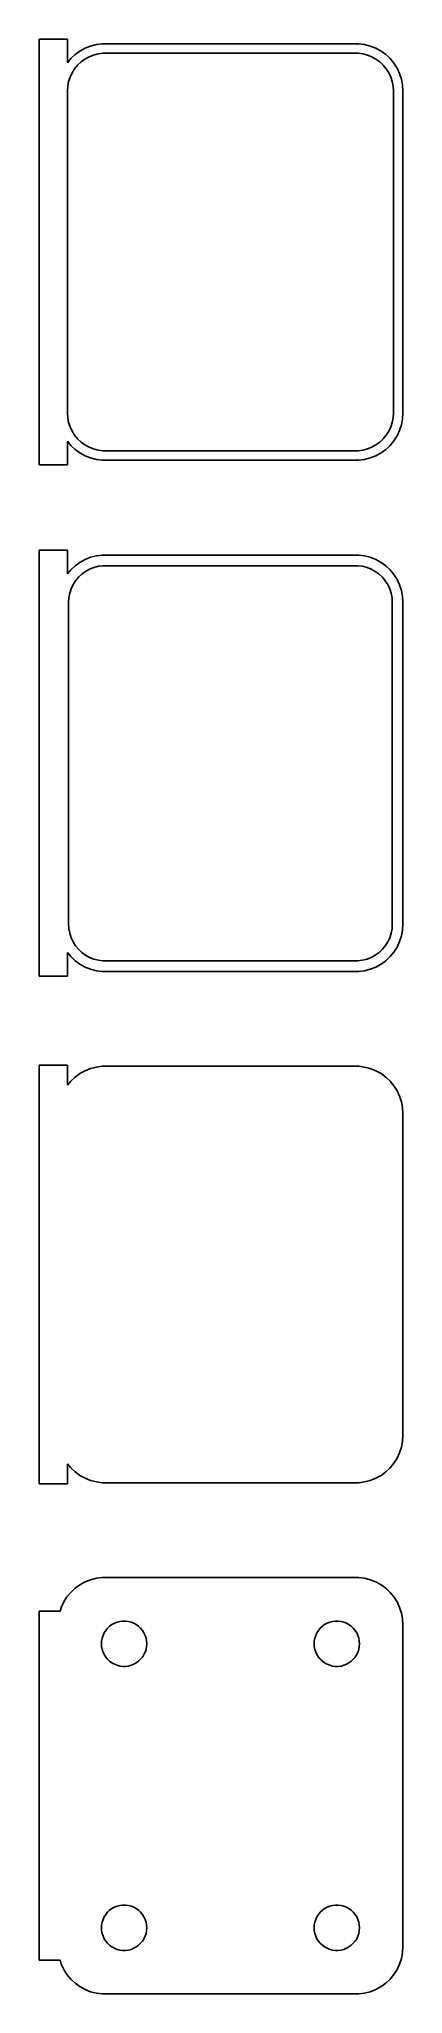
# Model space of a CAD drawing. Header units: metres. Extents: x -20 to 18, y 140 to 346.
import ezdxf

# ---------------------------------------------------------------- set-up
doc = ezdxf.new("R2010")
doc.units = ezdxf.units.M

msp = doc.modelspace()

# ---------------------------------------------------------------- linework, layer by layer
for p, q in [((-17.25, 346.49), (-20.25, 346.49)), ((-20.25, 346.49), (-20.25, 301.51)), ((-17.25, 343.993), (-17.25, 346.49)), ((-16.4371, 344.853), (-16.8948, 344.423)), ((-15.9291, 345.222), (-16.4371, 344.853)), ((-15.3789, 345.524), (-15.9291, 345.222)), ((-14.7951, 345.755), (-15.3789, 345.524)), ((-14.1869, 345.911), (-14.7951, 345.755)), ((-14.4861, 344.804), (-13.9995, 344.929)), ((-13.5639, 345.99), (-14.1869, 345.911)), ((-13.9995, 344.929), (-13.5012, 344.992)), ((13.5639, 345.99), (-13.5639, 345.99)), ((-13.5012, 344.992), (13.5012, 344.992)), ((13.5012, 344.992), (13.9995, 344.929)), ((14.1869, 345.911), (13.5639, 345.99)), ((13.9995, 344.929), (14.4861, 344.804)), ((14.7951, 345.755), (14.1869, 345.911)), ((15.3789, 345.524), (14.7951, 345.755)), ((15.9291, 345.222), (15.3789, 345.524)), ((16.4371, 344.853), (15.9291, 345.222)), ((16.8948, 344.423), (16.4371, 344.853)), ((-16.8948, 344.423), (-17.25, 343.993)), ((-16.9691, 342.472), (-16.7552, 342.927)), ((-16.7552, 342.927), (-16.4861, 343.351)), ((-16.4861, 343.351), (-16.1659, 343.738)), ((-16.1659, 343.738), (-15.7997, 344.082)), ((-15.7997, 344.082), (-15.3933, 344.377)), ((-15.3933, 344.377), (-14.9531, 344.619)), ((-14.9531, 344.619), (-14.4861, 344.804)), ((14.4861, 344.804), (14.9531, 344.619)), ((14.9531, 344.619), (15.3933, 344.377)), ((15.3933, 344.377), (15.7997, 344.082)), ((15.7997, 344.082), (16.1659, 343.738)), ((16.1659, 343.738), (16.4861, 343.351)), ((16.4861, 343.351), (16.7552, 342.927)), ((16.7552, 342.927), (16.9691, 342.472)), ((17.2951, 343.939), (16.8948, 344.423)), ((17.6315, 343.409), (17.2951, 343.939)), ((17.8989, 342.841), (17.6315, 343.409)), ((18.0929, 342.243), (17.8989, 342.841)), ((-17.25, 341), (-17.2184, 341.501)), ((-17.25, 307), (-17.25, 341)), ((-17.2184, 341.501), (-17.1243, 341.995)), ((-17.1243, 341.995), (-16.9691, 342.472)), ((16.9691, 342.472), (17.1243, 341.995)), ((17.1243, 341.995), (17.2184, 341.501)), ((17.2184, 341.501), (17.25, 341)), ((17.25, 341), (17.25, 307)), ((18.2106, 341.627), (18.0929, 342.243)), ((18.25, 341), (18.2106, 341.627)), ((18.25, 307), (18.25, 341)), ((-17.2184, 306.499), (-17.25, 307)), ((-17.1243, 306.005), (-17.2184, 306.499)), ((-16.9691, 305.528), (-17.1243, 306.005)), ((17.1243, 306.005), (16.9691, 305.528)), ((17.2184, 306.499), (17.1243, 306.005)), ((17.25, 307), (17.2184, 306.499)), ((17.8989, 305.159), (18.0929, 305.757)), ((18.0929, 305.757), (18.2106, 306.373)), ((18.2106, 306.373), (18.25, 307)), ((-17.25, 304.007), (-16.8948, 303.577)), ((-17.25, 301.51), (-17.25, 304.007)), ((-16.7552, 305.073), (-16.9691, 305.528)), ((-16.8948, 303.577), (-16.4371, 303.147)), ((-16.4861, 304.649), (-16.7552, 305.073)), ((-16.1659, 304.262), (-16.4861, 304.649)), ((-15.7997, 303.918), (-16.1659, 304.262)), ((-15.3933, 303.623), (-15.7997, 303.918)), ((-14.9531, 303.381), (-15.3933, 303.623)), ((15.3933, 303.623), (14.9531, 303.381)), ((15.7997, 303.918), (15.3933, 303.623)), ((16.1659, 304.262), (15.7997, 303.918)), ((16.4861, 304.649), (16.1659, 304.262)), ((16.4371, 303.147), (16.8948, 303.577)), ((16.7552, 305.073), (16.4861, 304.649)), ((16.9691, 305.528), (16.7552, 305.073)), ((16.8948, 303.577), (17.2951, 304.061)), ((17.2951, 304.061), (17.6315, 304.591)), ((17.6315, 304.591), (17.8989, 305.159)), ((-20.25, 301.51), (-17.25, 301.51)), ((-16.4371, 303.147), (-15.9291, 302.778)), ((-15.9291, 302.778), (-15.3789, 302.476)), ((-15.3789, 302.476), (-14.7951, 302.245)), ((-14.4861, 303.196), (-14.9531, 303.381)), ((-14.7951, 302.245), (-14.1869, 302.089)), ((-13.9995, 303.071), (-14.4861, 303.196)), ((-14.1869, 302.089), (-13.5639, 302.01)), ((-13.5012, 303.008), (-13.9995, 303.071)), ((-13.5639, 302.01), (13.5639, 302.01)), ((13.5012, 303.008), (-13.5012, 303.008)), ((13.9995, 303.071), (13.5012, 303.008)), ((13.5639, 302.01), (14.1869, 302.089)), ((14.4861, 303.196), (13.9995, 303.071)), ((14.1869, 302.089), (14.7951, 302.245)), ((14.9531, 303.381), (14.4861, 303.196)), ((14.7951, 302.245), (15.3789, 302.476)), ((15.3789, 302.476), (15.9291, 302.778)), ((15.9291, 302.778), (16.4371, 303.147)), ((-17.25, 292.49), (-20.25, 292.49)), ((-20.25, 292.49), (-20.25, 247.51)), ((-17.25, 289.993), (-17.25, 292.49)), ((-15.9291, 291.222), (-16.4371, 290.853)), ((-15.3789, 291.524), (-15.9291, 291.222)), ((-14.7951, 291.755), (-15.3789, 291.524)), ((-14.1869, 291.911), (-14.7951, 291.755)), ((-13.5639, 291.99), (-14.1869, 291.911)), ((13.5639, 291.99), (-13.5639, 291.99)), ((14.1869, 291.911), (13.5639, 291.99)), ((14.7951, 291.755), (14.1869, 291.911)), ((15.3789, 291.524), (14.7951, 291.755)), ((15.9291, 291.222), (15.3789, 291.524)), ((16.4371, 290.853), (15.9291, 291.222)), ((-16.8948, 290.423), (-17.25, 289.993)), ((-16.4371, 290.853), (-16.8948, 290.423)), ((-16.6436, 288.866), (-16.383, 289.276)), ((-16.383, 289.276), (-16.073, 289.651)), ((-16.073, 289.651), (-15.7185, 289.984)), ((-15.7185, 289.984), (-15.3251, 290.27)), ((-15.3251, 290.27), (-14.8989, 290.504)), ((-14.8989, 290.504), (-14.4467, 290.683)), ((-14.4467, 290.683), (-13.9756, 290.804)), ((-13.9756, 290.804), (-13.4932, 290.865)), ((-13.4932, 290.865), (13.4932, 290.865)), ((13.4932, 290.865), (13.9756, 290.804)), ((13.9756, 290.804), (14.4467, 290.683)), ((14.4467, 290.683), (14.8989, 290.504)), ((14.8989, 290.504), (15.3251, 290.27)), ((15.3251, 290.27), (15.7185, 289.984)), ((15.7185, 289.984), (16.073, 289.651)), ((16.073, 289.651), (16.383, 289.276)), ((16.383, 289.276), (16.6436, 288.866)), ((16.8948, 290.423), (16.4371, 290.853)), ((17.2951, 289.939), (16.8948, 290.423)), ((17.6315, 289.409), (17.2951, 289.939)), ((17.8989, 288.841), (17.6315, 289.409)), ((-17.1226, 287), (-17.0921, 287.485)), ((-17.0921, 287.485), (-17.001, 287.963)), ((-17.001, 287.963), (-16.8507, 288.426)), ((-16.8507, 288.426), (-16.6436, 288.866)), ((16.6436, 288.866), (16.8507, 288.426)), ((16.8507, 288.426), (17.001, 287.963)), ((17.001, 287.963), (17.0921, 287.485)), ((17.0921, 287.485), (17.1226, 287)), ((18.0929, 288.243), (17.8989, 288.841)), ((18.2106, 287.627), (18.0929, 288.243)), ((18.25, 287), (18.2106, 287.627)), ((-17.1226, 253), (-17.1226, 287)), ((17.1226, 287), (17.1226, 253)), ((18.25, 253), (18.25, 287)), ((-17.0921, 252.515), (-17.1226, 253)), ((-17.001, 252.037), (-17.0921, 252.515)), ((-16.8507, 251.574), (-17.001, 252.037)), ((17.001, 252.037), (16.8507, 251.574)), ((17.0921, 252.515), (17.001, 252.037)), ((17.1226, 253), (17.0921, 252.515)), ((18.0929, 251.757), (18.2106, 252.373)), ((18.2106, 252.373), (18.25, 253)), ((-17.25, 250.007), (-16.8948, 249.577)), ((-17.25, 247.51), (-17.25, 250.007)), ((-16.6436, 251.134), (-16.8507, 251.574)), ((-16.383, 250.724), (-16.6436, 251.134)), ((-16.073, 250.349), (-16.383, 250.724)), ((-15.7185, 250.016), (-16.073, 250.349)), ((-15.3251, 249.73), (-15.7185, 250.016)), ((15.7185, 250.016), (15.3251, 249.73)), ((16.073, 250.349), (15.7185, 250.016)), ((16.383, 250.724), (16.073, 250.349)), ((16.6436, 251.134), (16.383, 250.724)), ((16.8507, 251.574), (16.6436, 251.134)), ((16.8948, 249.577), (17.2951, 250.061)), ((17.2951, 250.061), (17.6315, 250.591)), ((17.6315, 250.591), (17.8989, 251.159)), ((17.8989, 251.159), (18.0929, 251.757)), ((-16.8948, 249.577), (-16.4371, 249.147)), ((-16.4371, 249.147), (-15.9291, 248.778)), ((-15.9291, 248.778), (-15.3789, 248.476)), ((-15.3789, 248.476), (-14.7951, 248.245)), ((-14.8989, 249.496), (-15.3251, 249.73)), ((-14.4467, 249.317), (-14.8989, 249.496)), ((-14.7951, 248.245), (-14.1869, 248.089)), ((-13.9756, 249.196), (-14.4467, 249.317)), ((-14.1869, 248.089), (-13.5639, 248.01)), ((-13.4932, 249.135), (-13.9756, 249.196)), ((-13.5639, 248.01), (13.5639, 248.01)), ((13.4932, 249.135), (-13.4932, 249.135)), ((13.9756, 249.196), (13.4932, 249.135)), ((13.5639, 248.01), (14.1869, 248.089)), ((14.4467, 249.317), (13.9756, 249.196)), ((14.1869, 248.089), (14.7951, 248.245)), ((14.8989, 249.496), (14.4467, 249.317)), ((14.7951, 248.245), (15.3789, 248.476)), ((15.3251, 249.73), (14.8989, 249.496)), ((15.3789, 248.476), (15.9291, 248.778)), ((15.9291, 248.778), (16.4371, 249.147)), ((16.4371, 249.147), (16.8948, 249.577)), ((-20.25, 247.51), (-17.25, 247.51)), ((-17.25, 238.115), (-20.25, 238.115)), ((-20.25, 238.115), (-20.25, 193.885)), ((-17.25, 235.993), (-17.25, 238.115)), ((-15.3789, 237.524), (-15.9291, 237.222)), ((-14.7951, 237.755), (-15.3789, 237.524)), ((-14.1869, 237.911), (-14.7951, 237.755)), ((-13.5639, 237.99), (-14.1869, 237.911)), ((13.5639, 237.99), (-13.5639, 237.99)), ((14.1869, 237.911), (13.5639, 237.99)), ((14.7951, 237.755), (14.1869, 237.911)), ((15.3789, 237.524), (14.7951, 237.755)), ((15.9291, 237.222), (15.3789, 237.524)), ((-16.8948, 236.423), (-17.25, 235.993)), ((-16.4371, 236.853), (-16.8948, 236.423)), ((-15.9291, 237.222), (-16.4371, 236.853)), ((16.4371, 236.853), (15.9291, 237.222)), ((16.8948, 236.423), (16.4371, 236.853)), ((17.2951, 235.939), (16.8948, 236.423)), ((17.6315, 235.409), (17.2951, 235.939)), ((17.8989, 234.841), (17.6315, 235.409)), ((18.0929, 234.243), (17.8989, 234.841)), ((18.2106, 233.627), (18.0929, 234.243)), ((18.25, 233), (18.2106, 233.627)), ((18.25, 199), (18.25, 233)), ((18.0929, 197.757), (18.2106, 198.373)), ((18.2106, 198.373), (18.25, 199)), ((17.2951, 196.061), (17.6315, 196.591)), ((17.6315, 196.591), (17.8989, 197.159)), ((17.8989, 197.159), (18.0929, 197.757)), ((-17.25, 196.007), (-16.8948, 195.577)), ((-17.25, 193.885), (-17.25, 196.007)), ((-16.8948, 195.577), (-16.4371, 195.147)), ((-16.4371, 195.147), (-15.9291, 194.778)), ((-15.9291, 194.778), (-15.3789, 194.476)), ((-15.3789, 194.476), (-14.7951, 194.245)), ((-14.7951, 194.245), (-14.1869, 194.089)), ((14.1869, 194.089), (14.7951, 194.245)), ((14.7951, 194.245), (15.3789, 194.476)), ((15.3789, 194.476), (15.9291, 194.778)), ((15.9291, 194.778), (16.4371, 195.147)), ((16.4371, 195.147), (16.8948, 195.577)), ((16.8948, 195.577), (17.2951, 196.061)), ((-20.25, 193.885), (-17.25, 193.885)), ((-14.1869, 194.089), (-13.5639, 194.01)), ((-13.5639, 194.01), (13.5639, 194.01)), ((13.5639, 194.01), (14.1869, 194.089)), ((-14.1869, 183.911), (-14.7951, 183.755)), ((-13.5639, 183.99), (-14.1869, 183.911)), ((13.5639, 183.99), (-13.5639, 183.99)), ((14.1869, 183.911), (13.5639, 183.99)), ((14.7951, 183.755), (14.1869, 183.911)), ((-17.2951, 181.939), (-17.6315, 181.409)), ((-16.8948, 182.423), (-17.2951, 181.939)), ((-16.4371, 182.853), (-16.8948, 182.423)), ((-15.9291, 183.222), (-16.4371, 182.853)), ((-15.3789, 183.524), (-15.9291, 183.222)), ((-14.7951, 183.755), (-15.3789, 183.524)), ((15.3789, 183.524), (14.7951, 183.755)), ((15.9291, 183.222), (15.3789, 183.524)), ((16.4371, 182.853), (15.9291, 183.222)), ((16.8948, 182.423), (16.4371, 182.853)), ((17.2951, 181.939), (16.8948, 182.423)), ((17.6315, 181.409), (17.2951, 181.939)), ((-18.0277, 180.444), (-20.25, 180.444)), ((-20.25, 180.444), (-20.25, 143.556)), ((-17.8989, 180.841), (-18.0277, 180.444)), ((-17.6315, 181.409), (-17.8989, 180.841)), ((17.8989, 180.841), (17.6315, 181.409)), ((18.0929, 180.243), (17.8989, 180.841)), ((18.2106, 179.627), (18.0929, 180.243)), ((-13.6311, 177.301), (-13.5746, 177.597)), ((-13.5746, 177.597), (-13.4815, 177.883)), ((-13.4815, 177.883), (-13.3531, 178.156)), ((-13.3531, 178.156), (-13.1916, 178.411)), ((-13.1916, 178.411), (-12.9995, 178.643)), ((-12.9995, 178.643), (-12.7798, 178.849)), ((-12.7798, 178.849), (-12.536, 179.026)), ((-12.536, 179.026), (-12.2719, 179.172)), ((-12.2719, 179.172), (-11.9916, 179.283)), ((-11.9916, 179.283), (-11.6997, 179.357)), ((-11.6997, 179.357), (-11.4007, 179.395)), ((-11.4007, 179.395), (-11.0993, 179.395)), ((-11.0993, 179.395), (-10.8003, 179.357)), ((-10.8003, 179.357), (-10.5083, 179.283)), ((-10.5083, 179.283), (-10.2281, 179.172)), ((-10.2281, 179.172), (-9.964, 179.026)), ((-9.964, 179.026), (-9.72017, 178.849)), ((-9.72017, 178.849), (-9.50047, 178.643)), ((-9.50047, 178.643), (-9.30835, 178.411)), ((-9.30835, 178.411), (-9.14685, 178.156)), ((-9.14685, 178.156), (-9.01852, 177.883)), ((-9.01852, 177.883), (-8.9254, 177.597)), ((-8.9254, 177.597), (-8.86891, 177.301)), ((8.86891, 177.301), (8.9254, 177.597)), ((8.9254, 177.597), (9.01852, 177.883)), ((9.01852, 177.883), (9.14685, 178.156)), ((9.14685, 178.156), (9.30835, 178.411)), ((9.30835, 178.411), (9.50047, 178.643)), ((9.50047, 178.643), (9.72017, 178.849)), ((9.72017, 178.849), (9.964, 179.026)), ((9.964, 179.026), (10.2281, 179.172)), ((10.2281, 179.172), (10.5083, 179.283)), ((10.5083, 179.283), (10.8003, 179.357)), ((10.8003, 179.357), (11.0993, 179.395)), ((11.0993, 179.395), (11.4007, 179.395)), ((11.4007, 179.395), (11.6997, 179.357)), ((11.6997, 179.357), (11.9916, 179.283)), ((11.9916, 179.283), (12.2719, 179.172)), ((12.2719, 179.172), (12.536, 179.026)), ((12.536, 179.026), (12.7798, 178.849)), ((12.7798, 178.849), (12.9995, 178.643)), ((12.9995, 178.643), (13.1916, 178.411)), ((13.1916, 178.411), (13.3531, 178.156)), ((13.3531, 178.156), (13.4815, 177.883)), ((13.4815, 177.883), (13.5746, 177.597)), ((13.5746, 177.597), (13.6311, 177.301)), ((18.25, 179), (18.2106, 179.627)), ((18.25, 145), (18.25, 179)), ((-13.65, 177), (-13.6311, 177.301)), ((-13.6311, 176.699), (-13.65, 177)), ((-13.5746, 176.403), (-13.6311, 176.699)), ((-13.4815, 176.117), (-13.5746, 176.403)), ((-13.3531, 175.844), (-13.4815, 176.117)), ((-13.1916, 175.589), (-13.3531, 175.844)), ((-12.9995, 175.357), (-13.1916, 175.589)), ((-9.30835, 175.589), (-9.50047, 175.357)), ((-9.14685, 175.844), (-9.30835, 175.589)), ((-9.01852, 176.117), (-9.14685, 175.844)), ((-8.9254, 176.403), (-9.01852, 176.117)), ((-8.86891, 176.699), (-8.9254, 176.403)), ((-8.86891, 177.301), (-8.84999, 177)), ((-8.84999, 177), (-8.86891, 176.699)), ((8.84999, 177), (8.86891, 177.301)), ((8.86891, 176.699), (8.84999, 177)), ((8.9254, 176.403), (8.86891, 176.699)), ((9.01852, 176.117), (8.9254, 176.403)), ((9.14685, 175.844), (9.01852, 176.117)), ((9.30835, 175.589), (9.14685, 175.844)), ((9.50047, 175.357), (9.30835, 175.589)), ((13.1916, 175.589), (12.9995, 175.357)), ((13.3531, 175.844), (13.1916, 175.589)), ((13.4815, 176.117), (13.3531, 175.844)), ((13.5746, 176.403), (13.4815, 176.117)), ((13.6311, 176.699), (13.5746, 176.403)), ((13.6311, 177.301), (13.65, 177)), ((13.65, 177), (13.6311, 176.699)), ((-12.7798, 175.151), (-12.9995, 175.357)), ((-12.536, 174.974), (-12.7798, 175.151)), ((-12.2719, 174.828), (-12.536, 174.974)), ((-11.9916, 174.717), (-12.2719, 174.828)), ((-11.6997, 174.643), (-11.9916, 174.717)), ((-11.4007, 174.605), (-11.6997, 174.643)), ((-11.0993, 174.605), (-11.4007, 174.605)), ((-10.8003, 174.643), (-11.0993, 174.605)), ((-10.5083, 174.717), (-10.8003, 174.643)), ((-10.2281, 174.828), (-10.5083, 174.717)), ((-9.964, 174.974), (-10.2281, 174.828)), ((-9.72017, 175.151), (-9.964, 174.974)), ((-9.50047, 175.357), (-9.72017, 175.151)), ((9.72017, 175.151), (9.50047, 175.357)), ((9.964, 174.974), (9.72017, 175.151)), ((10.2281, 174.828), (9.964, 174.974)), ((10.5083, 174.717), (10.2281, 174.828)), ((10.8003, 174.643), (10.5083, 174.717)), ((11.0993, 174.605), (10.8003, 174.643)), ((11.4007, 174.605), (11.0993, 174.605)), ((11.6997, 174.643), (11.4007, 174.605)), ((11.9916, 174.717), (11.6997, 174.643)), ((12.2719, 174.828), (11.9916, 174.717)), ((12.536, 174.974), (12.2719, 174.828)), ((12.7798, 175.151), (12.536, 174.974)), ((12.9995, 175.357), (12.7798, 175.151)), ((-12.9995, 148.643), (-12.7798, 148.849)), ((-12.7798, 148.849), (-12.536, 149.026)), ((-12.536, 149.026), (-12.2719, 149.172)), ((-12.2719, 149.172), (-11.9916, 149.283)), ((-11.9916, 149.283), (-11.6997, 149.357)), ((-11.6997, 149.357), (-11.4007, 149.395)), ((-11.4007, 149.395), (-11.0993, 149.395)), ((-11.0993, 149.395), (-10.8003, 149.357)), ((-10.8003, 149.357), (-10.5083, 149.283)), ((-10.5083, 149.283), (-10.2281, 149.172)), ((-10.2281, 149.172), (-9.964, 149.026)), ((-9.964, 149.026), (-9.72017, 148.849)), ((-9.72017, 148.849), (-9.50047, 148.643)), ((9.50047, 148.643), (9.72017, 148.849)), ((9.72017, 148.849), (9.964, 149.026)), ((9.964, 149.026), (10.2281, 149.172)), ((10.2281, 149.172), (10.5083, 149.283)), ((10.5083, 149.283), (10.8003, 149.357)), ((10.8003, 149.357), (11.0993, 149.395)), ((11.0993, 149.395), (11.4007, 149.395)), ((11.4007, 149.395), (11.6997, 149.357)), ((11.6997, 149.357), (11.9916, 149.283)), ((11.9916, 149.283), (12.2719, 149.172)), ((12.2719, 149.172), (12.536, 149.026)), ((12.536, 149.026), (12.7798, 148.849)), ((12.7798, 148.849), (12.9995, 148.643)), ((-13.65, 147), (-13.6311, 147.301)), ((-13.6311, 146.699), (-13.65, 147)), ((-13.6311, 147.301), (-13.5746, 147.597)), ((-13.5746, 146.403), (-13.6311, 146.699)), ((-13.5746, 147.597), (-13.4815, 147.883)), ((-13.4815, 147.883), (-13.3531, 148.156)), ((-13.3531, 148.156), (-13.1916, 148.411)), ((-13.1916, 148.411), (-12.9995, 148.643)), ((-9.50047, 148.643), (-9.30835, 148.411)), ((-9.30835, 148.411), (-9.14685, 148.156)), ((-9.14685, 148.156), (-9.01852, 147.883)), ((-9.01852, 147.883), (-8.9254, 147.597)), ((-8.9254, 147.597), (-8.86891, 147.301)), ((-8.86891, 146.699), (-8.9254, 146.403)), ((-8.86891, 147.301), (-8.84999, 147)), ((-8.84999, 147), (-8.86891, 146.699)), ((8.84999, 147), (8.86891, 147.301)), ((8.86891, 146.699), (8.84999, 147)), ((8.86891, 147.301), (8.9254, 147.597)), ((8.9254, 146.403), (8.86891, 146.699)), ((8.9254, 147.597), (9.01852, 147.883)), ((9.01852, 147.883), (9.14685, 148.156)), ((9.14685, 148.156), (9.30835, 148.411)), ((9.30835, 148.411), (9.50047, 148.643)), ((12.9995, 148.643), (13.1916, 148.411)), ((13.1916, 148.411), (13.3531, 148.156)), ((13.3531, 148.156), (13.4815, 147.883)), ((13.4815, 147.883), (13.5746, 147.597)), ((13.5746, 147.597), (13.6311, 147.301)), ((13.6311, 146.699), (13.5746, 146.403)), ((13.6311, 147.301), (13.65, 147)), ((13.65, 147), (13.6311, 146.699)), ((-13.4815, 146.117), (-13.5746, 146.403)), ((-13.3531, 145.844), (-13.4815, 146.117)), ((-13.1916, 145.589), (-13.3531, 145.844)), ((-12.9995, 145.357), (-13.1916, 145.589)), ((-12.7798, 145.151), (-12.9995, 145.357)), ((-12.536, 144.974), (-12.7798, 145.151)), ((-12.2719, 144.828), (-12.536, 144.974)), ((-11.9916, 144.717), (-12.2719, 144.828)), ((-11.6997, 144.643), (-11.9916, 144.717)), ((-11.4007, 144.605), (-11.6997, 144.643)), ((-11.0993, 144.605), (-11.4007, 144.605)), ((-10.8003, 144.643), (-11.0993, 144.605)), ((-10.5083, 144.717), (-10.8003, 144.643)), ((-10.2281, 144.828), (-10.5083, 144.717)), ((-9.964, 144.974), (-10.2281, 144.828)), ((-9.72017, 145.151), (-9.964, 144.974)), ((-9.50047, 145.357), (-9.72017, 145.151)), ((-9.30835, 145.589), (-9.50047, 145.357)), ((-9.14685, 145.844), (-9.30835, 145.589)), ((-9.01852, 146.117), (-9.14685, 145.844)), ((-8.9254, 146.403), (-9.01852, 146.117)), ((9.01852, 146.117), (8.9254, 146.403)), ((9.14685, 145.844), (9.01852, 146.117)), ((9.30835, 145.589), (9.14685, 145.844)), ((9.50047, 145.357), (9.30835, 145.589)), ((9.72017, 145.151), (9.50047, 145.357)), ((9.964, 144.974), (9.72017, 145.151)), ((10.2281, 144.828), (9.964, 144.974)), ((10.5083, 144.717), (10.2281, 144.828)), ((10.8003, 144.643), (10.5083, 144.717)), ((11.0993, 144.605), (10.8003, 144.643)), ((11.4007, 144.605), (11.0993, 144.605)), ((11.6997, 144.643), (11.4007, 144.605)), ((11.9916, 144.717), (11.6997, 144.643)), ((12.2719, 144.828), (11.9916, 144.717)), ((12.536, 144.974), (12.2719, 144.828)), ((12.7798, 145.151), (12.536, 144.974)), ((12.9995, 145.357), (12.7798, 145.151)), ((13.1916, 145.589), (12.9995, 145.357)), ((13.3531, 145.844), (13.1916, 145.589)), ((13.4815, 146.117), (13.3531, 145.844)), ((13.5746, 146.403), (13.4815, 146.117)), ((18.2106, 144.373), (18.25, 145)), ((-20.25, 143.556), (-18.0277, 143.556)), ((-18.0277, 143.556), (-17.8989, 143.159)), ((-17.8989, 143.159), (-17.6315, 142.591)), ((-17.6315, 142.591), (-17.2951, 142.061)), ((17.2951, 142.061), (17.6315, 142.591)), ((17.6315, 142.591), (17.8989, 143.159)), ((17.8989, 143.159), (18.0929, 143.757)), ((18.0929, 143.757), (18.2106, 144.373)), ((-17.2951, 142.061), (-16.8948, 141.577)), ((-16.8948, 141.577), (-16.4371, 141.147)), ((-16.4371, 141.147), (-15.9291, 140.778)), ((-15.9291, 140.778), (-15.3789, 140.476)), ((-15.3789, 140.476), (-14.7951, 140.245)), ((14.7951, 140.245), (15.3789, 140.476)), ((15.3789, 140.476), (15.9291, 140.778)), ((15.9291, 140.778), (16.4371, 141.147)), ((16.4371, 141.147), (16.8948, 141.577)), ((16.8948, 141.577), (17.2951, 142.061)), ((-14.7951, 140.245), (-14.1869, 140.089)), ((-14.1869, 140.089), (-13.5639, 140.01)), ((-13.5639, 140.01), (13.5639, 140.01)), ((13.5639, 140.01), (14.1869, 140.089)), ((14.1869, 140.089), (14.7951, 140.245))]:
    msp.add_line(p, q)

doc.saveas('drawing.dxf')
